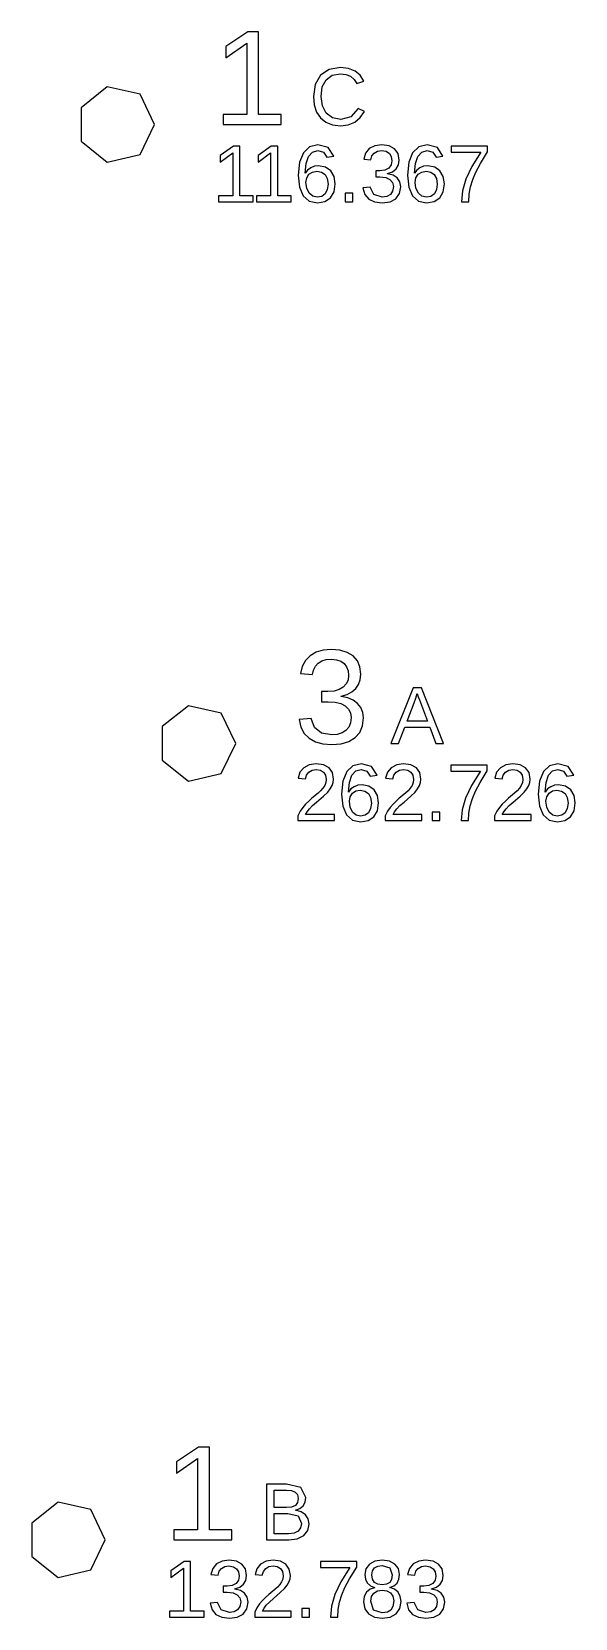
# Model space of a CAD drawing. Header units: metres. Extents: x 9 to 277, y -2 to 247.
# Drawn here: x 159 to 187.1, y 130.4 to 212.6 of the extents above; entities that cross this region are included whole.
import ezdxf

# ---------------------------------------------------------------- set-up
doc = ezdxf.new("R2010")
doc.units = ezdxf.units.M

msp = doc.modelspace()

# ---------------------------------------------------------------- linework, layer by layer
for p, q in [((170.139, 212.565), (169.005, 211.8)), ((169.005, 211.221), (170.088, 211.98)), ((170.088, 211.98), (170.088, 208.286)), ((170.705, 212.565), (170.139, 212.565)), ((170.705, 208.286), (170.705, 212.565)), ((169.005, 211.8), (169.005, 211.221)), ((173.905, 210.313), (173.627, 209.841)), ((174.346, 210.61), (173.905, 210.313)), ((174.193, 210.078), (174.511, 210.314)), ((174.93, 210.709), (174.346, 210.61)), ((174.511, 210.314), (174.934, 210.392)), ((175.35, 210.665), (174.93, 210.709)), ((174.934, 210.392), (175.217, 210.359)), ((175.217, 210.359), (175.458, 210.259)), ((175.695, 210.53), (175.35, 210.665)), ((175.961, 210.308), (175.695, 210.53)), ((176.146, 209.999), (175.961, 210.308)), ((162.878, 209.715), (161.521, 208.633)), ((164.57, 209.329), (162.878, 209.715)), ((173.627, 209.841), (173.535, 209.217)), ((173.929, 209.217), (173.995, 209.706)), ((173.995, 209.706), (174.193, 210.078)), ((175.458, 210.259), (175.649, 210.098)), ((175.649, 210.098), (175.779, 209.877)), ((175.779, 209.877), (176.146, 209.999)), ((165.323, 207.765), (164.57, 209.329)), ((173.535, 209.217), (173.576, 208.782)), ((173.576, 208.782), (173.7, 208.409)), ((173.998, 208.73), (173.929, 209.217)), ((174.204, 208.348), (173.998, 208.73)), ((161.521, 208.633), (161.521, 206.898)), ((170.088, 208.286), (168.865, 208.286)), ((168.865, 208.286), (168.865, 207.765)), ((171.873, 208.286), (170.705, 208.286)), ((171.873, 207.765), (171.873, 208.286)), ((173.7, 208.409), (173.903, 208.108)), ((173.903, 208.108), (174.182, 207.884)), ((174.182, 207.884), (174.528, 207.747)), ((174.528, 208.102), (174.204, 208.348)), ((174.95, 208.02), (174.528, 208.102)), ((175.477, 208.165), (174.95, 208.02)), ((175.329, 207.749), (175.675, 207.89)), ((175.855, 208.597), (175.477, 208.165)), ((175.675, 207.89), (175.959, 208.123)), ((176.172, 208.442), (175.855, 208.597)), ((175.959, 208.123), (176.172, 208.442)), ((164.57, 206.202), (165.323, 207.765)), ((168.865, 207.765), (171.873, 207.765)), ((174.528, 207.747), (174.932, 207.701)), ((174.932, 207.701), (175.329, 207.749)), ((161.521, 206.898), (162.878, 205.815)), ((162.878, 205.815), (164.57, 206.202)), ((169.396, 206.645), (168.719, 206.158)), ((168.719, 205.813), (169.365, 206.296)), ((169.365, 206.296), (169.365, 204.076)), ((169.733, 206.645), (169.396, 206.645)), ((169.733, 204.076), (169.733, 206.645)), ((171.355, 206.645), (170.678, 206.158)), ((170.678, 205.813), (171.324, 206.296)), ((171.324, 206.296), (171.324, 204.076)), ((171.692, 206.645), (171.355, 206.645)), ((171.692, 204.076), (171.692, 206.645)), ((173.017, 206.302), (172.818, 205.808)), ((173.338, 206.608), (173.017, 206.302)), ((173.286, 206.112), (173.491, 206.337)), ((173.772, 206.709), (173.338, 206.608)), ((173.491, 206.337), (173.767, 206.412)), ((173.767, 206.412), (174.064, 206.325)), ((174.297, 206.564), (173.772, 206.709)), ((174.064, 206.325), (174.235, 206.063)), ((174.585, 206.126), (174.297, 206.564)), ((176.229, 206.277), (176.136, 205.963)), ((176.426, 206.512), (176.229, 206.277)), ((176.712, 206.66), (176.426, 206.512)), ((176.559, 206.135), (176.676, 206.284)), ((176.676, 206.284), (176.848, 206.377)), ((177.069, 206.709), (176.712, 206.66)), ((176.848, 206.377), (177.065, 206.408)), ((177.065, 206.408), (177.297, 206.373)), ((177.45, 206.657), (177.069, 206.709)), ((177.297, 206.373), (177.463, 206.267)), ((177.735, 206.501), (177.45, 206.657)), ((177.463, 206.267), (177.564, 206.102)), ((177.914, 206.253), (177.735, 206.501)), ((177.973, 205.923), (177.914, 206.253)), ((178.665, 206.302), (178.466, 205.808)), ((178.986, 206.608), (178.665, 206.302)), ((178.934, 206.112), (179.14, 206.337)), ((179.42, 206.709), (178.986, 206.608)), ((179.14, 206.337), (179.415, 206.412)), ((179.415, 206.412), (179.713, 206.325)), ((179.946, 206.564), (179.42, 206.709)), ((179.713, 206.325), (179.883, 206.063)), ((180.233, 206.126), (179.946, 206.564)), ((182.546, 206.645), (180.662, 206.645)), ((180.662, 206.645), (180.662, 206.334)), ((180.662, 206.334), (182.193, 206.334)), ((182.193, 206.334), (181.728, 205.585)), ((182.174, 205.746), (182.546, 206.348)), ((182.546, 206.348), (182.546, 206.645)), ((168.719, 206.158), (168.719, 205.813)), ((170.678, 206.158), (170.678, 205.813)), ((172.818, 205.808), (172.752, 205.137)), ((173.116, 205.244), (173.158, 205.745)), ((173.235, 205.406), (173.116, 205.244)), ((173.158, 205.745), (173.286, 206.112)), ((173.395, 205.524), (173.235, 205.406)), ((173.588, 205.597), (173.395, 205.524)), ((173.807, 205.621), (173.588, 205.597)), ((174.16, 205.558), (173.807, 205.621)), ((174.432, 205.369), (174.16, 205.558)), ((174.235, 206.063), (174.585, 206.126)), ((174.606, 205.075), (174.432, 205.369)), ((176.136, 205.963), (176.504, 205.935)), ((176.504, 205.935), (176.559, 206.135)), ((176.969, 205.365), (176.771, 205.365)), ((176.771, 205.365), (176.771, 205.048)), ((177.235, 205.4), (176.969, 205.365)), ((177.432, 205.503), (177.235, 205.4)), ((177.556, 205.668), (177.432, 205.503)), ((177.597, 205.885), (177.556, 205.668)), ((177.564, 206.102), (177.597, 205.885)), ((177.633, 205.311), (177.82, 205.46)), ((177.82, 205.46), (177.935, 205.665)), ((177.935, 205.665), (177.973, 205.923)), ((178.466, 205.808), (178.4, 205.137)), ((178.764, 205.244), (178.807, 205.745)), ((178.883, 205.406), (178.764, 205.244)), ((178.807, 205.745), (178.934, 206.112)), ((179.043, 205.524), (178.883, 205.406)), ((179.236, 205.597), (179.043, 205.524)), ((179.455, 205.621), (179.236, 205.597)), ((179.808, 205.558), (179.455, 205.621)), ((180.08, 205.369), (179.808, 205.558)), ((179.883, 206.063), (180.233, 206.126)), ((180.254, 205.075), (180.08, 205.369)), ((181.728, 205.585), (181.419, 204.927)), ((181.93, 205.29), (182.174, 205.746)), ((172.752, 205.137), (172.815, 204.519)), ((173.152, 204.766), (173.191, 205.005)), ((173.192, 204.459), (173.152, 204.766)), ((173.191, 205.005), (173.308, 205.186)), ((173.308, 205.186), (173.489, 205.301)), ((173.489, 205.301), (173.719, 205.339)), ((173.719, 205.339), (173.959, 205.296)), ((173.959, 205.296), (174.14, 205.166)), ((174.14, 205.166), (174.254, 204.958)), ((174.254, 204.958), (174.292, 204.677)), ((174.292, 204.677), (174.254, 204.393)), ((174.602, 204.282), (174.664, 204.693)), ((174.664, 204.693), (174.606, 205.075)), ((176.771, 205.048), (176.977, 205.048)), ((176.977, 205.048), (177.275, 205.015)), ((177.275, 205.015), (177.493, 204.916)), ((177.376, 205.219), (177.633, 205.311)), ((177.376, 205.211), (177.376, 205.219)), ((177.661, 205.14), (177.376, 205.211)), ((177.493, 204.916), (177.628, 204.759)), ((177.628, 204.759), (177.672, 204.549)), ((177.672, 204.549), (177.633, 204.312)), ((177.874, 204.994), (177.661, 205.14)), ((178.008, 204.789), (177.874, 204.994)), ((178.052, 204.537), (178.008, 204.789)), ((178.4, 205.137), (178.464, 204.519)), ((178.8, 204.766), (178.839, 205.005)), ((178.841, 204.459), (178.8, 204.766)), ((178.839, 205.005), (178.956, 205.186)), ((178.956, 205.186), (179.137, 205.301)), ((179.137, 205.301), (179.367, 205.339)), ((179.367, 205.339), (179.607, 205.296)), ((179.607, 205.296), (179.788, 205.166)), ((179.788, 205.166), (179.902, 204.958)), ((179.902, 204.958), (179.94, 204.677)), ((179.94, 204.677), (179.903, 204.393)), ((180.251, 204.282), (180.312, 204.693)), ((180.312, 204.693), (180.254, 205.075)), ((181.419, 204.927), (181.246, 204.332)), ((181.66, 204.536), (181.772, 204.911)), ((181.772, 204.911), (181.93, 205.29)), ((169.365, 204.076), (168.636, 204.076)), ((168.636, 204.076), (168.636, 203.765)), ((168.636, 203.765), (170.429, 203.765)), ((170.429, 204.076), (169.733, 204.076)), ((170.429, 203.765), (170.429, 204.076)), ((171.324, 204.076), (170.595, 204.076)), ((170.595, 204.076), (170.595, 203.765)), ((170.595, 203.765), (172.388, 203.765)), ((172.388, 204.076), (171.692, 204.076)), ((172.388, 203.765), (172.388, 204.076)), ((172.815, 204.519), (173.007, 204.068)), ((173.007, 204.068), (173.318, 203.793)), ((173.314, 204.212), (173.192, 204.459)), ((173.499, 204.05), (173.314, 204.212)), ((173.318, 203.793), (173.743, 203.701)), ((173.731, 203.996), (173.499, 204.05)), ((173.964, 204.042), (173.731, 203.996)), ((173.743, 203.701), (174.127, 203.768)), ((174.142, 204.177), (173.964, 204.042)), ((174.127, 203.768), (174.419, 203.967)), ((174.254, 204.393), (174.142, 204.177)), ((174.419, 203.967), (174.602, 204.282)), ((175.576, 204.213), (175.18, 204.213)), ((175.18, 204.213), (175.18, 203.765)), ((175.18, 203.765), (175.576, 203.765)), ((175.576, 203.765), (175.576, 204.213)), ((176.466, 204.512), (176.088, 204.477)), ((176.088, 204.477), (176.189, 204.14)), ((176.189, 204.14), (176.394, 203.897)), ((176.394, 203.897), (176.696, 203.75)), ((176.658, 204.131), (176.466, 204.512)), ((177.085, 204.004), (176.658, 204.131)), ((176.696, 203.75), (177.085, 203.701)), ((177.33, 204.039), (177.085, 204.004)), ((177.085, 203.701), (177.497, 203.756)), ((177.515, 204.141), (177.33, 204.039)), ((177.497, 203.756), (177.801, 203.919)), ((177.633, 204.312), (177.515, 204.141)), ((177.801, 203.919), (177.99, 204.183)), ((177.99, 204.183), (178.052, 204.537)), ((178.464, 204.519), (178.655, 204.068)), ((178.655, 204.068), (178.967, 203.793)), ((178.962, 204.212), (178.841, 204.459)), ((179.148, 204.05), (178.962, 204.212)), ((178.967, 203.793), (179.391, 203.701)), ((179.379, 203.996), (179.148, 204.05)), ((179.613, 204.042), (179.379, 203.996)), ((179.391, 203.701), (179.776, 203.768)), ((179.79, 204.177), (179.613, 204.042)), ((179.776, 203.768), (180.067, 203.967)), ((179.903, 204.393), (179.79, 204.177)), ((180.067, 203.967), (180.251, 204.282)), ((181.246, 204.332), (181.188, 203.765)), ((181.188, 203.765), (181.57, 203.765)), ((181.57, 203.765), (181.592, 204.158)), ((181.592, 204.158), (181.66, 204.536)), ((173.124, 180.002), (172.96, 179.696)), ((173.367, 180.251), (173.124, 180.002)), ((173.676, 180.435), (173.367, 180.251)), ((174.038, 180.545), (173.676, 180.435)), ((173.786, 179.87), (173.972, 179.985)), ((173.972, 179.985), (174.193, 180.055)), ((174.455, 180.582), (174.038, 180.545)), ((174.193, 180.055), (174.449, 180.078)), ((174.449, 180.078), (174.724, 180.053)), ((174.904, 180.544), (174.455, 180.582)), ((174.724, 180.053), (174.951, 179.978)), ((175.28, 180.432), (174.904, 180.544)), ((174.951, 179.978), (175.128, 179.853)), ((175.584, 180.244), (175.28, 180.432)), ((175.808, 179.99), (175.584, 180.244)), ((175.942, 179.677), (175.808, 179.99)), ((172.96, 179.696), (172.875, 179.332)), ((172.875, 179.332), (173.492, 179.284)), ((173.492, 179.284), (173.543, 179.517)), ((173.543, 179.517), (173.641, 179.712)), ((173.641, 179.712), (173.786, 179.87)), ((175.128, 179.853), (175.255, 179.685)), ((175.255, 179.685), (175.331, 179.48)), ((175.357, 179.24), (175.326, 178.998)), ((175.331, 179.48), (175.357, 179.24)), ((175.987, 179.305), (175.942, 179.677)), ((175.958, 179.016), (175.987, 179.305)), ((174.288, 178.406), (173.951, 178.406)), ((173.951, 178.406), (173.951, 177.875)), ((174.602, 178.43), (174.288, 178.406)), ((174.865, 178.504), (174.602, 178.43)), ((175.077, 178.627), (174.865, 178.504)), ((175.232, 178.794), (175.077, 178.627)), ((175.326, 178.998), (175.232, 178.794)), ((175.279, 178.25), (175.53, 178.381)), ((175.53, 178.381), (175.728, 178.553)), ((175.728, 178.553), (175.872, 178.765)), ((175.872, 178.765), (175.958, 179.016)), ((178.69, 178.598), (177.533, 175.718)), ((179.131, 178.598), (178.69, 178.598)), ((178.825, 178.056), (178.905, 178.306)), ((178.905, 178.306), (178.959, 178.137)), ((180.269, 175.718), (179.131, 178.598)), ((167.08, 177.668), (165.723, 176.586)), ((168.772, 177.282), (167.08, 177.668)), ((173.951, 177.875), (174.302, 177.875)), ((174.302, 177.875), (174.655, 177.851)), ((174.655, 177.851), (174.947, 177.778)), ((174.947, 177.778), (175.18, 177.658)), ((174.976, 178.161), (175.279, 178.25)), ((174.976, 178.148), (174.976, 178.161)), ((175.311, 178.082), (174.976, 178.148)), ((175.18, 177.658), (175.349, 177.495)), ((175.591, 177.963), (175.311, 178.082)), ((175.349, 177.495), (175.45, 177.294)), ((175.819, 177.79), (175.591, 177.963)), ((175.987, 177.573), (175.819, 177.79)), ((176.087, 177.321), (175.987, 177.573)), ((178.377, 176.87), (178.738, 177.814)), ((178.738, 177.814), (178.825, 178.056)), ((178.959, 178.137), (179.015, 177.968)), ((179.015, 177.968), (179.435, 176.87)), ((169.525, 175.718), (168.772, 177.282)), ((173.425, 177.013), (172.792, 176.955)), ((172.792, 176.955), (172.886, 176.561)), ((173.598, 176.54), (173.425, 177.013)), ((175.454, 176.784), (175.365, 176.561)), ((175.45, 177.294), (175.484, 177.055)), ((175.484, 177.055), (175.454, 176.784)), ((175.932, 176.289), (176.074, 176.628)), ((176.074, 176.628), (176.121, 177.034)), ((176.121, 177.034), (176.087, 177.321)), ((179.435, 176.87), (178.377, 176.87)), ((165.723, 176.586), (165.723, 174.85)), ((172.886, 176.561), (173.059, 176.236)), ((173.059, 176.236), (173.311, 175.982)), ((173.311, 175.982), (173.636, 175.8)), ((173.95, 176.256), (173.598, 176.54)), ((173.636, 175.8), (174.026, 175.69)), ((174.482, 176.162), (173.95, 176.256)), ((174.772, 176.187), (174.482, 176.162)), ((175.017, 176.262), (174.772, 176.187)), ((174.967, 175.694), (175.372, 175.814)), ((175.217, 176.387), (175.017, 176.262)), ((175.365, 176.561), (175.217, 176.387)), ((175.372, 175.814), (175.696, 176.015)), ((175.696, 176.015), (175.932, 176.289)), ((177.935, 175.718), (178.26, 176.567)), ((178.26, 176.567), (179.549, 176.567)), ((179.549, 176.567), (179.872, 175.718)), ((168.772, 174.154), (169.525, 175.718)), ((174.026, 175.69), (174.482, 175.654)), ((174.482, 175.654), (174.967, 175.694)), ((177.533, 175.718), (177.935, 175.718)), ((179.872, 175.718), (180.269, 175.718)), ((165.723, 174.85), (167.08, 173.768)), ((167.08, 173.768), (168.772, 174.154)), ((172.842, 174.221), (172.75, 173.913)), ((173.04, 174.459), (172.842, 174.221)), ((173.325, 174.611), (173.04, 174.459)), ((173.181, 174.081), (173.3, 174.234)), ((173.3, 174.234), (173.47, 174.329)), ((173.682, 174.662), (173.325, 174.611)), ((173.47, 174.329), (173.682, 174.361)), ((174.063, 174.61), (173.682, 174.662)), ((173.682, 174.361), (173.899, 174.328)), ((173.899, 174.328), (174.063, 174.228)), ((174.344, 174.455), (174.063, 174.61)), ((174.063, 174.228), (174.166, 174.068)), ((174.518, 174.204), (174.344, 174.455)), ((174.576, 173.866), (174.518, 174.204)), ((175.26, 174.255), (175.061, 173.761)), ((175.581, 174.56), (175.26, 174.255)), ((175.529, 174.065), (175.734, 174.29)), ((176.015, 174.662), (175.581, 174.56)), ((175.734, 174.29), (176.01, 174.365)), ((176.01, 174.365), (176.307, 174.278)), ((176.54, 174.516), (176.015, 174.662)), ((176.307, 174.278), (176.478, 174.016)), ((176.828, 174.079), (176.54, 174.516)), ((177.362, 174.221), (177.269, 173.913)), ((177.559, 174.459), (177.362, 174.221)), ((177.845, 174.611), (177.559, 174.459)), ((177.7, 174.081), (177.819, 174.234)), ((177.819, 174.234), (177.99, 174.329)), ((178.201, 174.662), (177.845, 174.611)), ((177.99, 174.329), (178.201, 174.361)), ((178.582, 174.61), (178.201, 174.662)), ((178.201, 174.361), (178.419, 174.328)), ((178.419, 174.328), (178.582, 174.228)), ((178.863, 174.455), (178.582, 174.61)), ((178.582, 174.228), (178.685, 174.068)), ((179.037, 174.204), (178.863, 174.455)), ((179.095, 173.866), (179.037, 174.204)), ((182.529, 174.598), (180.645, 174.598)), ((180.645, 174.598), (180.645, 174.287)), ((180.645, 174.287), (182.176, 174.287)), ((182.176, 174.287), (181.712, 173.537)), ((182.157, 173.699), (182.529, 174.301)), ((182.529, 174.301), (182.529, 174.598)), ((183.01, 174.221), (182.918, 173.913)), ((183.208, 174.459), (183.01, 174.221)), ((183.493, 174.611), (183.208, 174.459)), ((183.349, 174.081), (183.468, 174.234)), ((183.468, 174.234), (183.638, 174.329)), ((183.85, 174.662), (183.493, 174.611)), ((183.638, 174.329), (183.85, 174.361)), ((184.231, 174.61), (183.85, 174.662)), ((183.85, 174.361), (184.067, 174.328)), ((184.067, 174.328), (184.231, 174.228)), ((184.512, 174.455), (184.231, 174.61)), ((184.231, 174.228), (184.334, 174.068)), ((184.686, 174.204), (184.512, 174.455)), ((184.744, 173.866), (184.686, 174.204)), ((185.428, 174.255), (185.229, 173.761)), ((185.749, 174.56), (185.428, 174.255)), ((185.697, 174.065), (185.902, 174.29)), ((186.183, 174.662), (185.749, 174.56)), ((185.902, 174.29), (186.178, 174.365)), ((186.178, 174.365), (186.475, 174.278)), ((186.708, 174.516), (186.183, 174.662)), ((186.475, 174.278), (186.646, 174.016)), ((186.996, 174.079), (186.708, 174.516)), ((172.75, 173.913), (173.124, 173.878)), ((173.124, 173.878), (173.181, 174.081)), ((174.028, 173.399), (173.911, 173.268)), ((174.12, 173.536), (174.028, 173.399)), ((174.18, 173.686), (174.12, 173.536)), ((174.166, 174.068), (174.2, 173.854)), ((174.2, 173.854), (174.18, 173.686)), ((174.274, 173.196), (174.405, 173.363)), ((174.405, 173.363), (174.5, 173.53)), ((174.5, 173.53), (174.557, 173.697)), ((174.557, 173.697), (174.576, 173.866)), ((175.061, 173.761), (174.995, 173.09)), ((175.359, 173.197), (175.401, 173.698)), ((175.478, 173.359), (175.359, 173.197)), ((175.401, 173.698), (175.529, 174.065)), ((175.638, 173.477), (175.478, 173.359)), ((175.831, 173.55), (175.638, 173.477)), ((176.05, 173.574), (175.831, 173.55)), ((176.403, 173.511), (176.05, 173.574)), ((176.675, 173.322), (176.403, 173.511)), ((176.478, 174.016), (176.828, 174.079)), ((177.269, 173.913), (177.643, 173.878)), ((177.643, 173.878), (177.7, 174.081)), ((178.547, 173.399), (178.43, 173.268)), ((178.639, 173.536), (178.547, 173.399)), ((178.699, 173.686), (178.639, 173.536)), ((178.685, 174.068), (178.719, 173.854)), ((178.719, 173.854), (178.699, 173.686)), ((178.793, 173.196), (178.925, 173.363)), ((178.925, 173.363), (179.019, 173.53)), ((179.019, 173.53), (179.076, 173.697)), ((179.076, 173.697), (179.095, 173.866)), ((181.712, 173.537), (181.402, 172.88)), ((181.913, 173.243), (182.157, 173.699)), ((182.918, 173.913), (183.292, 173.878)), ((183.292, 173.878), (183.349, 174.081)), ((184.196, 173.399), (184.079, 173.268)), ((184.288, 173.536), (184.196, 173.399)), ((184.348, 173.686), (184.288, 173.536)), ((184.334, 174.068), (184.368, 173.854)), ((184.368, 173.854), (184.348, 173.686)), ((184.442, 173.196), (184.573, 173.363)), ((184.573, 173.363), (184.668, 173.53)), ((184.668, 173.53), (184.725, 173.697)), ((184.725, 173.697), (184.744, 173.866)), ((185.229, 173.761), (185.163, 173.09)), ((185.527, 173.197), (185.569, 173.698)), ((185.646, 173.359), (185.527, 173.197)), ((185.569, 173.698), (185.697, 174.065)), ((185.806, 173.477), (185.646, 173.359)), ((185.999, 173.55), (185.806, 173.477)), ((186.218, 173.574), (185.999, 173.55)), ((186.571, 173.511), (186.218, 173.574)), ((186.843, 173.322), (186.571, 173.511)), ((186.646, 174.016), (186.996, 174.079)), ((173.136, 172.577), (172.984, 172.401)), ((173.296, 172.735), (173.136, 172.577)), ((173.459, 172.879), (173.296, 172.735)), ((173.774, 173.141), (173.459, 172.879)), ((173.494, 172.494), (173.703, 172.678)), ((173.703, 172.678), (174.057, 172.983)), ((173.911, 173.268), (173.774, 173.141)), ((174.057, 172.983), (174.274, 173.196)), ((174.995, 173.09), (175.058, 172.472)), ((175.395, 172.719), (175.434, 172.958)), ((175.435, 172.411), (175.395, 172.719)), ((175.434, 172.958), (175.551, 173.139)), ((175.551, 173.139), (175.732, 173.254)), ((175.732, 173.254), (175.962, 173.292)), ((175.962, 173.292), (176.202, 173.249)), ((176.202, 173.249), (176.383, 173.119)), ((176.383, 173.119), (176.497, 172.911)), ((176.497, 172.911), (176.535, 172.63)), ((176.535, 172.63), (176.497, 172.346)), ((176.849, 173.027), (176.675, 173.322)), ((176.845, 172.234), (176.907, 172.646)), ((176.907, 172.646), (176.849, 173.027)), ((177.656, 172.577), (177.503, 172.401)), ((177.815, 172.735), (177.656, 172.577)), ((177.979, 172.879), (177.815, 172.735)), ((178.293, 173.141), (177.979, 172.879)), ((178.013, 172.494), (178.222, 172.678)), ((178.222, 172.678), (178.576, 172.983)), ((178.43, 173.268), (178.293, 173.141)), ((178.576, 172.983), (178.793, 173.196)), ((181.402, 172.88), (181.229, 172.284)), ((181.643, 172.489), (181.756, 172.863)), ((181.756, 172.863), (181.913, 173.243)), ((183.304, 172.577), (183.152, 172.401)), ((183.464, 172.735), (183.304, 172.577)), ((183.627, 172.879), (183.464, 172.735)), ((183.942, 173.141), (183.627, 172.879)), ((183.662, 172.494), (183.871, 172.678)), ((183.871, 172.678), (184.225, 172.983)), ((184.079, 173.268), (183.942, 173.141)), ((184.225, 172.983), (184.442, 173.196)), ((185.163, 173.09), (185.226, 172.472)), ((185.563, 172.719), (185.602, 172.958)), ((185.603, 172.411), (185.563, 172.719)), ((185.602, 172.958), (185.719, 173.139)), ((185.719, 173.139), (185.9, 173.254)), ((185.9, 173.254), (186.13, 173.292)), ((186.13, 173.292), (186.37, 173.249)), ((186.37, 173.249), (186.551, 173.119)), ((186.551, 173.119), (186.665, 172.911)), ((186.665, 172.911), (186.703, 172.63)), ((186.703, 172.63), (186.665, 172.346)), ((187.017, 173.027), (186.843, 173.322)), ((187.013, 172.234), (187.075, 172.646)), ((187.075, 172.646), (187.017, 173.027)), ((172.847, 172.203), (172.733, 171.976)), ((172.733, 171.976), (172.733, 171.718)), ((172.733, 171.718), (174.621, 171.718)), ((172.984, 172.401), (172.847, 172.203)), ((173.135, 172.029), (173.215, 172.176)), ((174.621, 172.029), (173.135, 172.029)), ((173.215, 172.176), (173.333, 172.329)), ((173.333, 172.329), (173.494, 172.494)), ((174.621, 171.718), (174.621, 172.029)), ((175.058, 172.472), (175.25, 172.021)), ((175.25, 172.021), (175.561, 171.746)), ((175.557, 172.165), (175.435, 172.411)), ((175.742, 172.003), (175.557, 172.165)), ((175.561, 171.746), (175.986, 171.654)), ((175.974, 171.949), (175.742, 172.003)), ((176.207, 171.994), (175.974, 171.949)), ((175.986, 171.654), (176.37, 171.72)), ((176.385, 172.13), (176.207, 171.994)), ((176.37, 171.72), (176.662, 171.92)), ((176.497, 172.346), (176.385, 172.13)), ((176.662, 171.92), (176.845, 172.234)), ((177.367, 172.203), (177.252, 171.976)), ((177.252, 171.976), (177.252, 171.718)), ((177.252, 171.718), (179.14, 171.718)), ((177.503, 172.401), (177.367, 172.203)), ((177.654, 172.029), (177.734, 172.176)), ((179.14, 172.029), (177.654, 172.029)), ((177.734, 172.176), (177.852, 172.329)), ((177.852, 172.329), (178.013, 172.494)), ((179.14, 171.718), (179.14, 172.029)), ((180.079, 172.166), (179.683, 172.166)), ((179.683, 172.166), (179.683, 171.718)), ((179.683, 171.718), (180.079, 171.718)), ((180.079, 171.718), (180.079, 172.166)), ((181.229, 172.284), (181.171, 171.718)), ((181.171, 171.718), (181.553, 171.718)), ((181.553, 171.718), (181.576, 172.11)), ((181.576, 172.11), (181.643, 172.489)), ((183.015, 172.203), (182.901, 171.976)), ((182.901, 171.976), (182.901, 171.718)), ((182.901, 171.718), (184.789, 171.718)), ((183.152, 172.401), (183.015, 172.203)), ((183.303, 172.029), (183.383, 172.176)), ((184.789, 172.029), (183.303, 172.029)), ((183.383, 172.176), (183.501, 172.329)), ((183.501, 172.329), (183.662, 172.494)), ((184.789, 171.718), (184.789, 172.029)), ((185.226, 172.472), (185.418, 172.021)), ((185.418, 172.021), (185.729, 171.746)), ((185.725, 172.165), (185.603, 172.411)), ((185.91, 172.003), (185.725, 172.165)), ((185.729, 171.746), (186.154, 171.654)), ((186.142, 171.949), (185.91, 172.003)), ((186.375, 171.994), (186.142, 171.949)), ((186.154, 171.654), (186.538, 171.72)), ((186.553, 172.13), (186.375, 171.994)), ((186.538, 171.72), (186.83, 171.92)), ((186.665, 172.346), (186.553, 172.13)), ((186.83, 171.92), (187.013, 172.234)), ((167.591, 139.285), (166.457, 138.52)), ((168.157, 139.285), (167.591, 139.285)), ((168.157, 135.006), (168.157, 139.285)), ((166.457, 137.941), (167.54, 138.7)), ((166.457, 138.52), (166.457, 137.941)), ((167.54, 138.7), (167.54, 135.006)), ((172.145, 137.365), (171.113, 137.365)), ((171.113, 137.365), (171.113, 134.485)), ((172.894, 137.191), (172.145, 137.365)), ((173.144, 136.671), (172.894, 137.191)), ((160.33, 136.435), (158.973, 135.352)), ((162.022, 136.048), (160.33, 136.435)), ((171.501, 136.149), (171.501, 137.054)), ((171.501, 137.054), (172.145, 137.054)), ((172.145, 137.054), (172.406, 137.029)), ((172.406, 137.029), (172.597, 136.954)), ((172.597, 136.954), (172.714, 136.822)), ((172.716, 136.413), (172.602, 136.265)), ((172.714, 136.822), (172.754, 136.624)), ((172.754, 136.624), (172.716, 136.413)), ((173.003, 136.244), (173.108, 136.437)), ((173.108, 136.437), (173.144, 136.671)), ((162.775, 134.485), (162.022, 136.048)), ((172.145, 136.149), (171.501, 136.149)), ((171.501, 134.796), (171.501, 135.846)), ((171.501, 135.846), (172.215, 135.846)), ((172.412, 136.178), (172.145, 136.149)), ((172.215, 135.846), (172.741, 135.717)), ((172.602, 136.265), (172.412, 136.178)), ((172.605, 136.013), (172.833, 136.1)), ((172.904, 135.934), (172.605, 136.013)), ((172.741, 135.717), (172.917, 135.331)), ((172.833, 136.1), (173.003, 136.244)), ((173.126, 135.781), (172.904, 135.934)), ((173.263, 135.566), (173.126, 135.781)), ((173.309, 135.301), (173.263, 135.566)), ((158.973, 135.352), (158.973, 133.617)), ((167.54, 135.006), (166.317, 135.006)), ((166.317, 135.006), (166.317, 134.485)), ((169.325, 135.006), (168.157, 135.006)), ((169.325, 134.485), (169.325, 135.006)), ((172.245, 134.796), (171.501, 134.796)), ((172.548, 134.829), (172.245, 134.796)), ((172.756, 134.93), (172.548, 134.829)), ((172.876, 135.097), (172.756, 134.93)), ((172.917, 135.331), (172.876, 135.097)), ((173.033, 134.7), (173.24, 134.957)), ((173.24, 134.957), (173.309, 135.301)), ((162.022, 132.921), (162.775, 134.485)), ((166.317, 134.485), (169.325, 134.485)), ((171.113, 134.485), (172.265, 134.485)), ((172.265, 134.485), (172.703, 134.538)), ((172.703, 134.538), (173.033, 134.7)), ((158.973, 133.617), (160.33, 132.535)), ((166.848, 133.365), (166.171, 132.878)), ((167.185, 133.365), (166.848, 133.365)), ((167.185, 130.796), (167.185, 133.365)), ((168.53, 133.232), (168.333, 132.996)), ((168.816, 133.379), (168.53, 133.232)), ((168.78, 133.004), (168.952, 133.097)), ((169.173, 133.429), (168.816, 133.379)), ((168.952, 133.097), (169.169, 133.128)), ((169.169, 133.128), (169.401, 133.092)), ((169.554, 133.377), (169.173, 133.429)), ((169.401, 133.092), (169.567, 132.987)), ((169.839, 133.221), (169.554, 133.377)), ((170.018, 132.973), (169.839, 133.221)), ((170.809, 133.226), (170.612, 132.988)), ((171.095, 133.378), (170.809, 133.226)), ((171.069, 133.001), (171.24, 133.096)), ((171.451, 133.429), (171.095, 133.378)), ((171.24, 133.096), (171.451, 133.128)), ((171.832, 133.377), (171.451, 133.429)), ((171.451, 133.128), (171.668, 133.094)), ((171.668, 133.094), (171.832, 132.995)), ((172.113, 133.222), (171.832, 133.377)), ((172.287, 132.971), (172.113, 133.222)), ((175.779, 133.365), (173.895, 133.365)), ((173.895, 133.365), (173.895, 133.054)), ((175.779, 133.068), (175.779, 133.365)), ((176.433, 133.223), (176.25, 132.985)), ((176.718, 133.377), (176.433, 133.223)), ((176.698, 133.033), (176.862, 133.126)), ((177.088, 133.429), (176.718, 133.377)), ((176.862, 133.126), (177.088, 133.157)), ((177.464, 133.378), (177.088, 133.429)), ((177.088, 133.157), (177.484, 133.033)), ((177.752, 133.227), (177.464, 133.378)), ((177.935, 132.99), (177.752, 133.227)), ((178.698, 133.232), (178.501, 132.996)), ((178.984, 133.379), (178.698, 133.232)), ((178.948, 133.004), (179.12, 133.097)), ((179.341, 133.429), (178.984, 133.379)), ((179.12, 133.097), (179.337, 133.128)), ((179.337, 133.128), (179.569, 133.092)), ((179.722, 133.377), (179.341, 133.429)), ((179.569, 133.092), (179.735, 132.987)), ((180.007, 133.221), (179.722, 133.377)), ((180.186, 132.973), (180.007, 133.221)), ((160.33, 132.535), (162.022, 132.921)), ((166.171, 132.533), (166.817, 133.016)), ((166.171, 132.878), (166.171, 132.533)), ((166.817, 133.016), (166.817, 130.796)), ((168.333, 132.996), (168.24, 132.683)), ((168.24, 132.683), (168.608, 132.655)), ((168.608, 132.655), (168.663, 132.854)), ((168.663, 132.854), (168.78, 133.004)), ((169.66, 132.387), (169.536, 132.223)), ((169.567, 132.987), (169.668, 132.821)), ((169.701, 132.605), (169.66, 132.387)), ((169.668, 132.821), (169.701, 132.605)), ((169.924, 132.18), (170.039, 132.384)), ((170.077, 132.643), (170.018, 132.973)), ((170.039, 132.384), (170.077, 132.643)), ((170.612, 132.988), (170.519, 132.68)), ((170.519, 132.68), (170.893, 132.645)), ((170.893, 132.645), (170.95, 132.848)), ((170.95, 132.848), (171.069, 133.001)), ((171.889, 132.303), (171.797, 132.166)), ((171.832, 132.995), (171.935, 132.835)), ((171.949, 132.453), (171.889, 132.303)), ((171.935, 132.835), (171.969, 132.621)), ((171.969, 132.621), (171.949, 132.453)), ((172.175, 132.13), (172.269, 132.297)), ((172.269, 132.297), (172.326, 132.464)), ((172.345, 132.633), (172.287, 132.971)), ((172.326, 132.464), (172.345, 132.633)), ((173.895, 133.054), (175.426, 133.054)), ((174.961, 132.304), (174.652, 131.647)), ((175.426, 133.054), (174.961, 132.304)), ((175.163, 132.01), (175.407, 132.466)), ((175.407, 132.466), (175.779, 133.068)), ((176.25, 132.985), (176.19, 132.686)), ((176.19, 132.686), (176.223, 132.453)), ((176.223, 132.453), (176.324, 132.252)), ((176.324, 132.252), (176.483, 132.099)), ((176.564, 132.662), (176.597, 132.878)), ((176.598, 132.441), (176.564, 132.662)), ((176.597, 132.878), (176.698, 133.033)), ((176.702, 132.28), (176.598, 132.441)), ((176.868, 132.181), (176.702, 132.28)), ((177.482, 132.27), (177.317, 132.179)), ((177.582, 132.428), (177.482, 132.27)), ((177.484, 133.033), (177.616, 132.662)), ((177.616, 132.662), (177.582, 132.428)), ((177.86, 132.247), (177.962, 132.448)), ((177.996, 132.682), (177.935, 132.99)), ((177.962, 132.448), (177.996, 132.682)), ((178.501, 132.996), (178.408, 132.683)), ((178.408, 132.683), (178.776, 132.655)), ((178.776, 132.655), (178.831, 132.854)), ((178.831, 132.854), (178.948, 133.004)), ((179.828, 132.387), (179.704, 132.223)), ((179.735, 132.987), (179.836, 132.821)), ((179.869, 132.605), (179.828, 132.387)), ((179.836, 132.821), (179.869, 132.605)), ((180.092, 132.18), (180.207, 132.384)), ((180.245, 132.643), (180.186, 132.973)), ((180.207, 132.384), (180.245, 132.643)), ((169.073, 132.085), (168.875, 132.085)), ((168.875, 132.085), (168.875, 131.768)), ((168.875, 131.768), (169.081, 131.768)), ((169.339, 132.119), (169.073, 132.085)), ((169.081, 131.768), (169.379, 131.735)), ((169.536, 132.223), (169.339, 132.119)), ((169.379, 131.735), (169.597, 131.636)), ((169.48, 131.939), (169.737, 132.03)), ((169.48, 131.931), (169.48, 131.939)), ((169.765, 131.859), (169.48, 131.931)), ((169.597, 131.636), (169.732, 131.478)), ((169.732, 131.478), (169.776, 131.269)), ((169.737, 132.03), (169.924, 132.18)), ((169.978, 131.714), (169.765, 131.859)), ((170.112, 131.508), (169.978, 131.714)), ((170.156, 131.257), (170.112, 131.508)), ((171.065, 131.502), (170.906, 131.344)), ((171.228, 131.646), (171.065, 131.502)), ((171.543, 131.907), (171.228, 131.646)), ((171.263, 131.261), (171.472, 131.445)), ((171.472, 131.445), (171.826, 131.75)), ((171.68, 132.035), (171.543, 131.907)), ((171.797, 132.166), (171.68, 132.035)), ((171.826, 131.75), (172.043, 131.963)), ((172.043, 131.963), (172.175, 132.13)), ((174.652, 131.647), (174.479, 131.051)), ((174.893, 131.256), (175.005, 131.63)), ((175.005, 131.63), (175.163, 132.01)), ((176.162, 131.545), (176.123, 131.28)), ((176.282, 131.764), (176.162, 131.545)), ((176.464, 131.922), (176.282, 131.764)), ((176.691, 132.003), (176.464, 131.922)), ((176.483, 132.099), (176.691, 132.011)), ((176.501, 131.309), (176.539, 131.544)), ((176.539, 131.544), (176.656, 131.724)), ((176.656, 131.724), (176.842, 131.837)), ((176.691, 132.011), (176.691, 132.003)), ((176.842, 131.837), (177.088, 131.875)), ((177.092, 132.149), (176.868, 132.181)), ((177.088, 131.875), (177.34, 131.839)), ((177.317, 132.179), (177.092, 132.149)), ((177.34, 131.839), (177.529, 131.734)), ((177.49, 132.015), (177.7, 132.096)), ((177.49, 132.007), (177.49, 132.015)), ((177.732, 131.924), (177.49, 132.007)), ((177.529, 131.734), (177.647, 131.56)), ((177.647, 131.56), (177.687, 131.318)), ((177.7, 132.096), (177.86, 132.247)), ((177.915, 131.767), (177.732, 131.924)), ((178.029, 131.549), (177.915, 131.767)), ((178.067, 131.284), (178.029, 131.549)), ((179.241, 132.085), (179.043, 132.085)), ((179.043, 132.085), (179.043, 131.768)), ((179.043, 131.768), (179.249, 131.768)), ((179.507, 132.119), (179.241, 132.085)), ((179.249, 131.768), (179.547, 131.735)), ((179.704, 132.223), (179.507, 132.119)), ((179.547, 131.735), (179.765, 131.636)), ((179.648, 131.939), (179.905, 132.03)), ((179.648, 131.931), (179.648, 131.939)), ((179.933, 131.859), (179.648, 131.931)), ((179.765, 131.636), (179.9, 131.478)), ((179.9, 131.478), (179.944, 131.269)), ((179.905, 132.03), (180.092, 132.18)), ((180.146, 131.714), (179.933, 131.859)), ((180.28, 131.508), (180.146, 131.714)), ((180.324, 131.257), (180.28, 131.508)), ((166.817, 130.796), (166.088, 130.796)), ((166.088, 130.796), (166.088, 130.485)), ((167.881, 130.796), (167.185, 130.796)), ((167.881, 130.485), (167.881, 130.796)), ((168.57, 131.232), (168.192, 131.197)), ((168.192, 131.197), (168.293, 130.86)), ((168.293, 130.86), (168.498, 130.617)), ((168.498, 130.617), (168.8, 130.47)), ((168.762, 130.851), (168.57, 131.232)), ((169.189, 130.724), (168.762, 130.851)), ((169.434, 130.758), (169.189, 130.724)), ((169.619, 130.861), (169.434, 130.758)), ((169.601, 130.475), (169.905, 130.639)), ((169.737, 131.031), (169.619, 130.861)), ((169.776, 131.269), (169.737, 131.031)), ((169.905, 130.639), (170.094, 130.903)), ((170.094, 130.903), (170.156, 131.257)), ((170.616, 130.969), (170.502, 130.743)), ((170.502, 130.743), (170.502, 130.485)), ((170.753, 131.168), (170.616, 130.969)), ((170.906, 131.344), (170.753, 131.168)), ((170.904, 130.796), (170.984, 130.943)), ((172.39, 130.796), (170.904, 130.796)), ((170.984, 130.943), (171.102, 131.096)), ((171.102, 131.096), (171.263, 131.261)), ((172.39, 130.485), (172.39, 130.796)), ((173.329, 130.933), (172.933, 130.933)), ((172.933, 130.933), (172.933, 130.485)), ((173.329, 130.485), (173.329, 130.933)), ((174.479, 131.051), (174.421, 130.485)), ((174.803, 130.485), (174.825, 130.877)), ((174.825, 130.877), (174.893, 131.256)), ((176.123, 131.28), (176.187, 130.915)), ((176.187, 130.915), (176.381, 130.644)), ((176.381, 130.644), (176.688, 130.476)), ((176.65, 130.848), (176.501, 131.309)), ((177.1, 130.695), (176.65, 130.848)), ((177.359, 130.732), (177.1, 130.695)), ((177.542, 130.844), (177.359, 130.732)), ((177.51, 130.477), (177.816, 130.648)), ((177.65, 131.037), (177.542, 130.844)), ((177.687, 131.318), (177.65, 131.037)), ((177.816, 130.648), (178.004, 130.921)), ((178.004, 130.921), (178.067, 131.284)), ((178.738, 131.232), (178.36, 131.197)), ((178.36, 131.197), (178.461, 130.86)), ((178.461, 130.86), (178.666, 130.617)), ((178.666, 130.617), (178.968, 130.47)), ((178.93, 130.851), (178.738, 131.232)), ((179.357, 130.724), (178.93, 130.851)), ((179.602, 130.758), (179.357, 130.724)), ((179.787, 130.861), (179.602, 130.758)), ((179.769, 130.475), (180.073, 130.639)), ((179.905, 131.031), (179.787, 130.861)), ((179.944, 131.269), (179.905, 131.031)), ((180.073, 130.639), (180.262, 130.903)), ((180.262, 130.903), (180.324, 131.257)), ((166.088, 130.485), (167.881, 130.485)), ((168.8, 130.47), (169.189, 130.421)), ((169.189, 130.421), (169.601, 130.475)), ((170.502, 130.485), (172.39, 130.485)), ((172.933, 130.485), (173.329, 130.485)), ((174.421, 130.485), (174.803, 130.485)), ((176.688, 130.476), (177.096, 130.421)), ((177.096, 130.421), (177.51, 130.477)), ((178.968, 130.47), (179.357, 130.421)), ((179.357, 130.421), (179.769, 130.475))]:
    msp.add_line(p, q)

doc.saveas('drawing.dxf')
